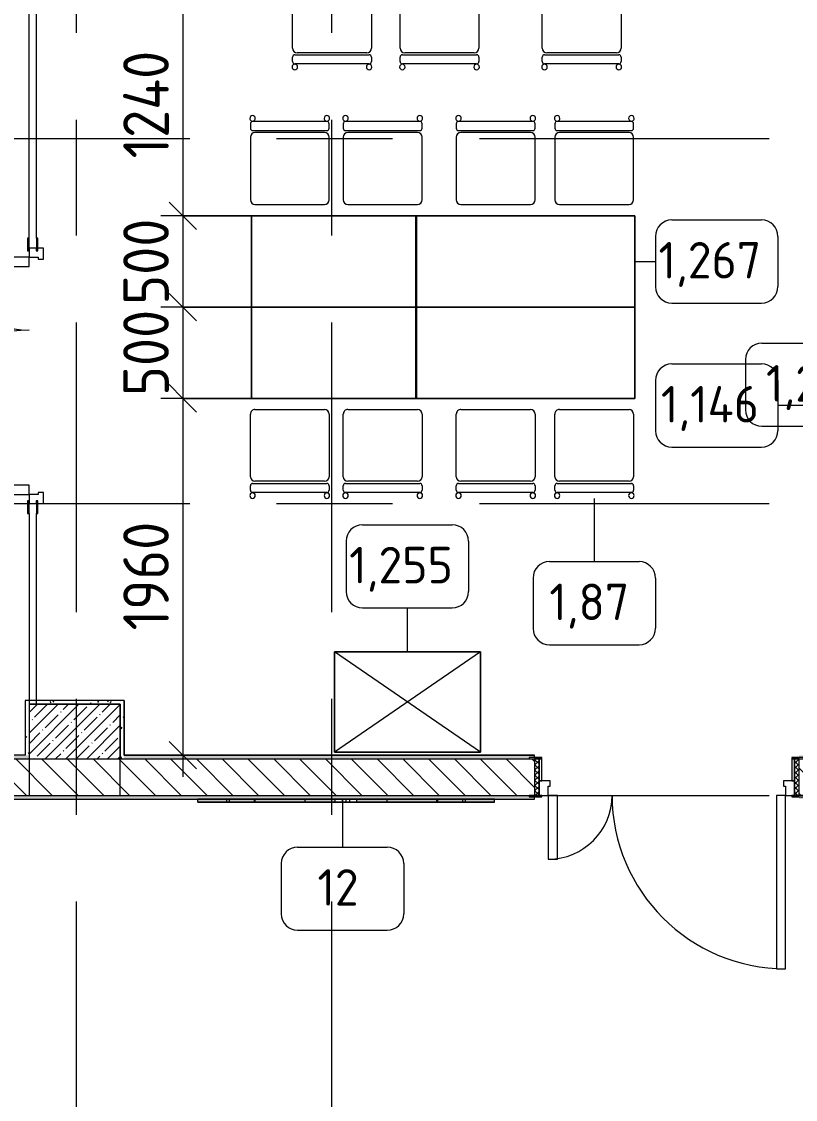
# Model space of a CAD drawing. Header units: millimetres. Extents: x 957 to 67880, y -2706 to 27400.
# Drawn here: x 47980 to 52220, y 11733 to 17642 of the extents above; entities that cross this region are included whole.
import ezdxf

# ---------------------------------------------------------------- set-up
doc = ezdxf.new("R2010")
doc.units = ezdxf.units.MM
doc.linetypes.add('Осевая', pattern=[3175, 635, -476.25, 1587.5, -476.25])
for name, color, linetype, lineweight in [('A-ANNO-DIMS', 7, 'Continuous', 9), ('A-ANNO-DIMS-100', 7, 'Continuous', 9), ('A-DOOR', 7, 'Continuous', 9), ('A-DOOR-FRAM-2', 7, 'Continuous', 9), ('A-WALL', 7, 'Continuous', 9), ('I-FURN-IDEN', 7, 'Continuous', 9), ('I-WALL', 7, 'Continuous', 9), ('S-COLS', 7, 'Continuous', 9), ('Оси-2', 7, 'Осевая', 9)]:
    doc.layers.add(name, color=color, linetype=linetype, lineweight=lineweight)
for name, color, linetype, lineweight, true_color in [('A-DOOR-1', 7, 'Continuous', 9, 0xc0c0c0), ('A-DOOR-FRAM-1', 7, 'Continuous', 9, 0xc0c0c0), ('A-WALL-1', 9, 'Continuous', 9, 0x808080), ('A-WALL-FNSH-1', 9, 'Continuous', 9, 0x808080), ('I-FURN-1', 9, 'Continuous', 9, 0x808080)]:
    doc.layers.add(name, color=color, linetype=linetype, lineweight=lineweight, true_color=true_color)
doc.layers.add('I-FURN-3', color=7, linetype='Continuous', lineweight=9, transparency=1)
doc.styles.add('GOST Common_4', font='GOST_Common.ttf', dxfattribs={"height": 200})
doc.styles.add('ISOCPEUR_2', font='isocpeur.ttf', dxfattribs={"width": 0.9, "height": 250})
doc.dimstyles.new('ISO-2_5_0_9К_БОЛЬШОЙ_округление', dxfattribs={"dimscale": 304.8, "dimtxt": 248.995294, "dimasz": 0.492126, "dimexe": 0.393701, "dimexo": 0, "dimgap": 0, "dimtad": 1, "dimdec": 0, "dimrnd": 10, "dimzin": 0, "dimdsep": 46, "dimtxsty": 'ISOCPEUR_2', "dimblk1": 'OBLIQUE', "dimblk2": 'OBLIQUE', "dimsah": 1, "dimcen": 0.09, "dimdle": 0.393701, "dimazin": 0, "dimtfac": 1, "dimtdec": 4, "dimtix": 1, "dimtmove": 0, "dimatfit": 3, "dimfxl": 1, "dimtvp": 1, "dimtolj": 1, "dimtzin": 0, "dimarcsym": 2})
pattern_1 = [(0, (-57529.542, 0), (121.92, 30.48), [10.058, -81.382, 10.058, -81.382, -487.68]), (0, (-57529.542, 0), (121.92, 30.48), [-182.88, 10.058, -172.822, 10.058, -81.382, -213.36]), (0, (-57529.542, 0), (121.92, 30.48), [-457.2, 10.058, -50.902, 10.058, -142.342]), (120, (-57483.822, 15.24), (-87.356454, 90.345817), [10.058, -81.382, 10.058, -81.382, -487.68]), (120, (-57483.822, 15.24), (-87.356454, 90.345817), [-182.88, 10.058, -172.822, 10.058, -81.382, -213.36]), (120, (-57483.822, 15.24), (-87.356454, 90.345817), [-457.2, 10.058, -50.902, 10.058, -142.342]), (240, (-57468.582, 76.2), (-34.563546, -120.825817), [10.058, -81.382, 10.058, -81.382, -487.68]), (240, (-57468.582, 76.2), (-34.563546, -120.825817), [-182.88, 10.058, -172.822, 10.058, -81.382, -213.36]), (240, (-57468.582, 76.2), (-34.563546, -120.825817), [-457.2, 10.058, -50.902, 10.058, -142.342])]

# ---------------------------------------------------------------- blocks, each defined once
blk = doc.blocks.new('110_Дверь_СКБ_2Ст - Д-6_л__ ДОО_Дв_1450x2100h_Дверь из раздевальной в коридор-32357677-План расстановки мебели и оборудования 3 этажа в осях 23-33')
at = {"layer": 'A-DOOR'}
h = blk.add_hatch(dxfattribs=at)
h.set_pattern_fill('FP_18', color=256, style=0, pattern_type=2)
h.set_pattern_definition([(135, (1576.41, 164.685), (-14.14214, -14.14214), []), (225, (1576.41, 164.685), (14.14214, -14.14214), [])])
h.paths.add_polyline_path([(712.5, 100), (712.5, -100), (737.5, -100), (737.5, 100)])
at = {"layer": 'A-DOOR-FRAM-2'}
h = blk.add_hatch(dxfattribs=at)
h.set_pattern_fill('FP_19', color=256, style=0, pattern_type=2)
h.set_pattern_definition([(45, (-546.384, 164.685), (-14.1421, 14.1421), []), (135, (-546.384, 164.685), (-14.1421, -14.1421), [])])
h.paths.add_polyline_path([(-712.5, 100), (-712.5, -100), (-687.5, -99.8), (-687.5, 100)])
at = {"layer": 'A-DOOR-1'}
for p, q in [((-637.5, 1050), (-637.5, 100)), ((-587.5, 1050), (-637.5, 1050)), ((-587.5, 100), (-587.5, 1050)), ((662.5, 450), (612.5, 450)), ((612.5, 450), (612.5, 100)), ((662.5, 100), (662.5, 450)), ((-637.5, 100), (-587.5, 100)), ((612.5, 100), (662.5, 100))]:
    blk.add_line(p, q, dxfattribs=at)
for centre, radius, start, end in [((-637.5, 100), 950, 0, 90), ((662.5, 100), 350, 90, 180)]:
    blk.add_arc(centre, radius, start, end, dxfattribs=at)
at = {"layer": 'A-DOOR-FRAM-1'}
for p, q in [((-672.5, 108), (-742.5, 108)), ((-742.5, 108), (-742.5, 100)), ((-742.5, 100), (-672.5, 100)), ((-687.5, 100), (-712.5, 100)), ((-712.5, 100), (-712.5, -100)), ((-637.5, 100), (-687.5, 100)), ((-687.5, 100), (-687.5, 20)), ((-687.5, -100), (-687.5, 100)), ((-672.5, 100), (-672.5, 108)), ((-637.5, 50), (-637.5, 100)), ((662.5, 100), (662.5, 50)), ((712.5, 100), (662.5, 100)), ((767.5, 108), (697.5, 108)), ((697.5, 108), (697.5, 100)), ((697.5, 100), (767.5, 100)), ((712.5, 20), (712.5, 100)), ((737.5, 100), (712.5, 100)), ((712.5, 100), (712.5, -100)), ((737.5, -100), (737.5, 100)), ((767.5, 100), (767.5, 108)), ((-687.5, 20), (-627.5, 20)), ((-672.5, 20), (-687.5, 20)), ((-687.5, 20), (-687.5, -100)), ((-672.5, -100), (-672.5, 20)), ((-627.5, 50), (-637.5, 50)), ((-627.5, 20), (-627.5, 50)), ((662.5, 50), (652.5, 50)), ((652.5, 50), (652.5, 20)), ((652.5, 20), (712.5, 20)), ((712.5, 20), (697.5, 20)), ((697.5, 20), (697.5, -100)), ((712.5, -100), (712.5, 20)), ((-672.5, -100), (-742.5, -100)), ((-742.5, -100), (-742.5, -108)), ((-742.5, -108), (-672.5, -108)), ((-712.5, -100), (-687.5, -100)), ((-687.5, -100), (-672.5, -100)), ((-672.5, -108), (-672.5, -100)), ((697.5, -100), (712.5, -100)), ((767.5, -100), (697.5, -100)), ((697.5, -100), (697.5, -108)), ((697.5, -108), (767.5, -108)), ((712.5, -100), (737.5, -100)), ((767.5, -108), (767.5, -100))]:
    blk.add_line(p, q, dxfattribs=at)
blk = doc.blocks.new('110_Дверь_СКБ_2Ст - Д-5_п_ Из игровой в коридор-32357676-План расстановки мебели и оборудования 3 этажа в осях 23-33')
at = {"layer": 'A-DOOR-1'}
for p, q in [((-637.5, 920), (-637.5, 20)), ((-587.5, 920), (-637.5, 920)), ((-587.5, 20), (-587.5, 920)), ((662.5, 420), (612.5, 420)), ((612.5, 420), (612.5, 20)), ((662.5, 20), (662.5, 420)), ((-637.5, 20), (-587.5, 20)), ((612.5, 20), (662.5, 20))]:
    blk.add_line(p, q, dxfattribs=at)
for centre, radius, start, end in [((-637.5, 20), 900, 0, 90), ((662.5, 20), 400, 90, 180)]:
    blk.add_arc(centre, radius, start, end, dxfattribs=at)
at = {"layer": 'A-DOOR-FRAM-1'}
for p, q in [((-672.5, 28), (-742.5, 28)), ((-742.5, 28), (-742.5, 20)), ((-742.5, 20), (-672.5, 20)), ((-637.5, 20), (-687.5, 20)), ((-687.5, 20), (-687.5, -60)), ((-672.5, 20), (-672.5, 28)), ((-637.5, -30), (-637.5, 20)), ((662.5, 20), (662.5, -30)), ((712.5, 20), (662.5, 20)), ((767.5, 28), (697.5, 28)), ((697.5, 28), (697.5, 20)), ((697.5, 20), (767.5, 20)), ((712.5, -60), (712.5, 20)), ((767.5, 20), (767.5, 28)), ((-672.5, -20), (-742.5, -20)), ((-742.5, -20), (-742.5, -28)), ((-742.5, -28), (-672.5, -28)), ((-672.5, -19), (-687.5, -19)), ((-687.5, -19), (-687.5, -20)), ((-687.5, -20), (-672.5, -20)), ((-672.5, -20), (-672.5, -19)), ((-672.5, -28), (-672.5, -20)), ((-627.5, -30), (-637.5, -30)), ((-627.5, -60), (-627.5, -30)), ((662.5, -30), (652.5, -30)), ((652.5, -30), (652.5, -60)), ((712.5, -19), (697.5, -19)), ((697.5, -19), (697.5, -20)), ((697.5, -20), (712.5, -20)), ((767.5, -20), (697.5, -20)), ((697.5, -20), (697.5, -28)), ((697.5, -28), (767.5, -28)), ((712.5, -20), (712.5, -19)), ((767.5, -28), (767.5, -20)), ((-687.5, -60), (-627.5, -60)), ((652.5, -60), (712.5, -60))]:
    blk.add_line(p, q, dxfattribs=at)
blk = doc.blocks.new('M_Стул-Breuer - 1_87-26543693-План расстановки мебели и оборудования 3 этажа в осях 23-33')
at = {"layer": 'I-FURN-1'}
for p, q in [((-215.9, 176.2), (-215.9, 200.8)), ((-203.2, 213.5), (203.2, 213.5)), ((215.9, 200.8), (215.9, 176.2)), ((-215.9, -215.9), (-215.9, 127)), ((203.2, 163.5), (-203.2, 163.5)), ((-190.5, 152.4), (190.5, 152.4)), ((215.9, 127), (215.9, -215.9)), ((190.5, -241.3), (-190.5, -241.3))]:
    blk.add_line(p, q, dxfattribs=at)
for centre, radius, start, end in [((-203.5, 230.6), 15.1, 0, 180), ((203.7, 230.6), 15.1, 0, 180), ((-203.5, 230.6), 15.1, 180, 0), ((-203.2, 200.8), 12.7, 90, 180), ((203.7, 230.6), 15.1, 180, 0), ((203.2, 200.8), 12.7, 0, 90), ((-203.2, 176.2), 12.7, 180, 270), ((-190.5, 127), 25.4, 90, 180), ((190.5, 127), 25.4, 0, 90), ((203.2, 176.2), 12.7, 270, 0), ((-190.5, -215.9), 25.4, 180, 270), ((190.5, -215.9), 25.4, 270, 0)]:
    blk.add_arc(centre, radius, start, end, dxfattribs=at)
blk = doc.blocks.new('Шкаф параметрический - 1_255-V142-План расстановки мебели и оборудования 3 этажа в осях 23-33')
at = {"layer": 'I-FURN-1'}
for p, q in [((0, 0), (800, 550)), ((0, 550), (800, 0)), ((800, 550), (0, 550)), ((0, 550), (0, 0)), ((0, 0), (0, 550)), ((0, 550), (800, 550)), ((800, 0), (800, 550)), ((800, 550), (800, 0)), ((0, 0), (800, 0)), ((800, 0), (0, 0))]:
    blk.add_line(p, q, dxfattribs=at)
blk = doc.blocks.new('M_Стул-Breuer - 1_87-V141-План расстановки мебели и оборудования 3 этажа в осях 23-33')
at = {"layer": 'I-FURN-1'}
for p, q in [((190.5, 241.3), (-190.5, 241.3)), ((-215.9, 215.9), (-215.9, -127)), ((215.9, -127), (215.9, 215.9)), ((-215.9, -176.2), (-215.9, -200.8)), ((203.2, -163.5), (-203.2, -163.5)), ((-190.5, -152.4), (190.5, -152.4)), ((215.9, -200.8), (215.9, -176.2)), ((-203.2, -213.5), (203.2, -213.5))]:
    blk.add_line(p, q, dxfattribs=at)
for centre, radius, start, end in [((-190.5, 215.9), 25.4, 90, 180), ((190.5, 215.9), 25.4, 0, 90), ((-190.5, -127), 25.4, 180, 270), ((-203.2, -176.2), 12.7, 90, 180), ((190.5, -127), 25.4, 270, 360), ((203.2, -176.2), 12.7, 360, 90), ((-203.5, -230.6), 15.1, 360, 180), ((-203.5, -230.6), 15.1, 180, 360), ((-203.2, -200.8), 12.7, 180, 270), ((203.7, -230.6), 15.1, 360, 180), ((203.7, -230.6), 15.1, 180, 360), ((203.2, -200.8), 12.7, 270, 360)]:
    blk.add_arc(centre, radius, start, end, dxfattribs=at)
blk = doc.blocks.new('M_Стул-Breuer - 1_87-V143-План расстановки мебели и оборудования 3 этажа в осях 23-33')
at = {"layer": 'I-FURN-1'}
for p, q in [((-215.9, 176.2), (-215.9, 200.8)), ((-203.2, 213.5), (203.2, 213.5)), ((215.9, 200.8), (215.9, 176.2)), ((-215.9, -215.9), (-215.9, 127)), ((203.2, 163.5), (-203.2, 163.5)), ((-190.5, 152.4), (190.5, 152.4)), ((215.9, 127), (215.9, -215.9)), ((190.5, -241.3), (-190.5, -241.3))]:
    blk.add_line(p, q, dxfattribs=at)
for centre, radius, start, end in [((-203.5, 230.6), 15.1, 0, 180), ((203.7, 230.6), 15.1, 0, 180), ((-203.5, 230.6), 15.1, 180, 0), ((-203.2, 200.8), 12.7, 90, 180), ((203.7, 230.6), 15.1, 180, 0), ((203.2, 200.8), 12.7, 0, 90), ((-203.2, 176.2), 12.7, 180, 270), ((-190.5, 127), 25.4, 90, 180), ((190.5, 127), 25.4, 0, 90), ((203.2, 176.2), 12.7, 270, 0), ((-190.5, -215.9), 25.4, 180, 270), ((190.5, -215.9), 25.4, 270, 0)]:
    blk.add_arc(centre, radius, start, end, dxfattribs=at)
blk = doc.blocks.new('Дерево_ декор - Дерево_ декор-30717852-План расстановки мебели и оборудования 3 этажа в осях 23-33')
at = {"layer": 'I-FURN-3'}
for points in [[(-653.9, -8.3), (-812.9, -8.3), (-812.9, -24.3), (-639, -24.3), (-639, -8.3), (-644.7, -8.3)], [(-497.5, -8.3), (-503.8, -8.3), (-503.8, -24.3), (-497.5, -24.3), (-497.5, -19.6)], [(497.5, -8.3), (497.5, -24.3), (503.8, -24.3), (503.8, -8.3)], [(733.9, -8.3), (639, -8.3), (639, -24.3), (812.9, -24.3), (812.9, -8.3), (769.7, -8.3)]]:
    blk.add_hatch(color=256, dxfattribs=at).paths.add_polyline_path(points)
h = blk.add_hatch(color=256, dxfattribs=at)
h.paths.add_polyline_path([(-224.5, -8.3), (-497.5, -8.3), (-497.5, -24.3), (-224.5, -24.3)])
h.paths.add_polyline_path([(-639, -8.3), (-639, -24.3), (-503.8, -24.3), (-503.8, -8.3), (-624.7, -8.3)])
h = blk.add_hatch(color=256, dxfattribs=at)
h.paths.add_polyline_path([(181.4, -8.3), (60, -8.3), (60, -24.3), (224.5, -24.3), (224.5, -8.3), (208.4, -8.3)])
h.paths.add_polyline_path([(-60, -8.3), (-224.5, -8.3), (-224.5, -24.3), (-60, -24.3), (-60, -10.9)])
h = blk.add_hatch(color=256, dxfattribs=at)
h.paths.add_polyline_path([(639, -8.3), (503.8, -8.3), (503.8, -24.3), (639, -24.3), (639, -12.8)])
h.paths.add_polyline_path([(497.5, -8.3), (224.5, -8.3), (224.5, -24.3), (497.5, -24.3), (497.5, -12.9)])
at = {"layer": 'I-FURN-1'}
for p, q in [((-813.4, -8.3), (-813.4, -24.3)), ((-654.2, -8.3), (-812.9, -8.3)), ((-812.9, -8.3), (-654.4, -8.3)), ((-812.9, -24.3), (-654.2, -24.3)), ((-654.4, -24.3), (-812.9, -24.3)), ((-654.5, -8.3), (-654.5, -24.3)), ((-654.5, -8.3), (-224.5, -8.3)), ((-224.5, -24.3), (-654.5, -24.3)), ((-654.4, -8.3), (-639, -8.3)), ((-639, -24.3), (-654.4, -24.3)), ((-639, -8.3), (-654.3, -8.3)), ((-654.3, -24.3), (-639, -24.3)), ((-639.5, -8.3), (-654.2, -8.3)), ((-654.2, -24.3), (-639.5, -24.3)), ((-497.5, -8.3), (-639.5, -8.3)), ((-639.5, -24.3), (-497.5, -24.3)), ((-639, -24.3), (-639, -8.3)), ((-503.8, -8.3), (-503.8, -24.3)), ((-498.6, -8.3), (-503.8, -8.3)), ((-503.8, -8.3), (-503.8, -8.3)), ((-503.8, -8.3), (-497.5, -8.3)), ((-503.8, -24.3), (-503.8, -24.3)), ((-503.8, -24.3), (-498.6, -24.3)), ((-497.5, -24.3), (-503.8, -24.3)), ((-18.7, -8.3), (-497.8, -8.3)), ((-497.8, -24.3), (-18.7, -24.3)), ((-497.5, -8.3), (-497.5, -24.3)), ((-224.5, -8.3), (224.5, -8.3)), ((-224.5, -8.3), (-224.5, -24.3)), ((224.5, -24.3), (-224.5, -24.3)), ((0, -8.3), (-60, -8.3)), ((-60, -8.3), (-19.2, -8.3)), ((-60, -8.3), (-60, -24.3)), ((-19.2, -24.3), (-60, -24.3)), ((-60, -24.3), (0, -24.3)), ((-19.2, -8.3), (0, -8.3)), ((-19.2, -24.3), (-19.2, -8.3)), ((0, -24.3), (-19.2, -24.3)), ((-14.9, -8.3), (-18.4, -8.3)), ((-18.4, -24.3), (-14.9, -24.3)), ((-7.5, -8.3), (-14.9, -8.3)), ((-14.9, -24.3), (-7.5, -24.3)), ((0, -8.3), (-7.5, -8.3)), ((-7.5, -24.3), (0, -24.3)), ((7.5, -8.3), (0, -8.3)), ((0, -8.3), (0, -24.3)), ((60, -8.3), (0, -8.3)), ((0, -8.3), (19.2, -8.3)), ((0, -8.3), (0, -24.3)), ((0, -24.3), (7.5, -24.3)), ((19.2, -24.3), (0, -24.3)), ((0, -24.3), (60, -24.3)), ((18.4, -8.3), (7.5, -8.3)), ((7.5, -24.3), (18.4, -24.3)), ((497.8, -8.3), (18.7, -8.3)), ((18.7, -24.3), (497.8, -24.3)), ((19.2, -8.3), (60, -8.3)), ((19.2, -8.3), (19.2, -24.3)), ((60, -24.3), (19.2, -24.3)), ((60, -8.3), (60, -24.3)), ((224.5, -8.3), (654.5, -8.3)), ((224.5, -8.3), (224.5, -24.3)), ((654.5, -24.3), (224.5, -24.3)), ((639.5, -8.3), (497.5, -8.3)), ((497.5, -8.3), (503.8, -8.3)), ((497.5, -8.3), (497.5, -24.3)), ((503.8, -24.3), (497.5, -24.3)), ((497.5, -24.3), (639.5, -24.3)), ((503.8, -8.3), (498.6, -8.3)), ((498.6, -24.3), (503.8, -24.3)), ((503.8, -24.3), (503.8, -8.3)), ((503.8, -8.3), (503.8, -8.3)), ((503.8, -24.3), (503.8, -24.3)), ((654.3, -8.3), (639, -8.3)), ((639, -8.3), (654.4, -8.3)), ((639, -8.3), (639, -24.3)), ((654.4, -24.3), (639, -24.3)), ((639, -24.3), (654.3, -24.3)), ((654.2, -8.3), (639.5, -8.3)), ((639.5, -24.3), (654.2, -24.3)), ((812.9, -8.3), (654.2, -8.3)), ((654.2, -24.3), (812.9, -24.3)), ((654.4, -8.3), (812.9, -8.3)), ((812.9, -24.3), (654.4, -24.3)), ((654.5, -24.3), (654.5, -8.3)), ((813.4, -24.3), (813.4, -8.3))]:
    blk.add_line(p, q, dxfattribs=at)
blk = doc.blocks.new('Марка_Мебель - В прямоуг_Balcon_Марка-25523697-План расстановки мебели и оборудования 3 этажа в осях 23-33')
at = {"layer": 'I-FURN-IDEN'}
for p, q in [((-2.455, 2.278), (2.455, 2.278)), ((-3.355, 1.378), (-3.355, -1.384)), ((3.355, 1.378), (3.355, -1.378)), ((-2.461, -2.278), (2.455, -2.278))]:
    blk.add_line(p, q, dxfattribs=at)
for centre, radius, start, end in [((-2.455, 1.378), 0.9, 90, 180), ((2.455, 1.378), 0.9, 0, 90), ((-2.461, -1.384), 0.893, 180, 270), ((2.455, -1.378), 0.9, 270, 0)]:
    blk.add_arc(centre, radius, start, end, dxfattribs=at)
blk = doc.blocks.new('DIMBLOCK14-План расстановки мебели и оборудования 3 этажа в осях 23-33')
at = {"layer": 'A-ANNO-DIMS-100'}
for p, q in [((48863.2, 17940), (48863.2, 16576.5)), ((48969.3, 17820), (48743.2, 17820)), ((48863.2, 17820), (48969.3, 17820)), ((49240.2, 16576.5), (48743.2, 16576.5)), ((48863.2, 16576.5), (49240.2, 16576.5))]:
    blk.add_line(p, q, dxfattribs=at)
at = {"layer": 'A-ANNO-DIMS-100', "lineweight": 20}
for p, q in [((48863.2, 17820), (48788.2, 17895)), ((48863.2, 17820), (48938.2, 17745)), ((48863.2, 16576.5), (48788.2, 16651.5)), ((48863.2, 16576.5), (48938.2, 16501.5))]:
    blk.add_line(p, q, dxfattribs=at)
at = {"layer": 'A-ANNO-DIMS-100', "color": 0, "insert": (48536.6, 16891.8), "char_height": 250, "width": 735.494, "attachment_point": 1, "rotation": 90, "line_spacing_factor": 1.149209, "style": 'ISOCPEUR_2'}
blk.add_mtext('1240', dxfattribs=at)
blk = doc.blocks.new('_Oblique')
at = {"color": 0, "linetype": 'ByBlock', "lineweight": -2}
blk.add_line((-0.5, -0.5), (0.5, 0.5), dxfattribs=at)
blk = doc.blocks.new('DIMBLOCK15-План расстановки мебели и оборудования 3 этажа в осях 23-33')
at = {"layer": 'A-ANNO-DIMS-100', "lineweight": 20}
for p, q in [((48863.2, 16576.5), (48788.2, 16651.5)), ((48863.2, 16576.5), (48938.2, 16501.5)), ((48863.2, 16076.5), (48788.2, 16151.5)), ((48863.2, 16076.5), (48938.2, 16001.5))]:
    blk.add_line(p, q, dxfattribs=at)
at = {"layer": 'A-ANNO-DIMS-100'}
for p, q in [((49240.2, 16576.5), (48743.2, 16576.5)), ((48863.2, 16576.5), (48863.2, 16076.5)), ((48863.2, 16576.5), (49240.2, 16576.5)), ((49240.2, 16076.5), (48743.2, 16076.5)), ((48863.2, 16076.5), (49240.2, 16076.5))]:
    blk.add_line(p, q, dxfattribs=at)
at = {"layer": 'A-ANNO-DIMS-100', "color": 0, "insert": (48536.6, 16089.5), "char_height": 250, "width": 568.858, "attachment_point": 1, "rotation": 90, "line_spacing_factor": 1.149209, "style": 'ISOCPEUR_2'}
blk.add_mtext('500', dxfattribs=at)
blk = doc.blocks.new('DIMBLOCK16-План расстановки мебели и оборудования 3 этажа в осях 23-33')
at = {"layer": 'A-ANNO-DIMS-100', "lineweight": 20}
for p, q in [((48863.2, 16076.5), (48788.2, 16151.5)), ((48863.2, 16076.5), (48938.2, 16001.5)), ((48863.2, 15576.5), (48788.2, 15651.5)), ((48863.2, 15576.5), (48938.2, 15501.5))]:
    blk.add_line(p, q, dxfattribs=at)
at = {"layer": 'A-ANNO-DIMS-100'}
for p, q in [((49240.2, 16076.5), (48743.2, 16076.5)), ((48863.2, 16076.5), (48863.2, 15576.5)), ((48863.2, 16076.5), (49240.2, 16076.5)), ((49240.2, 15576.5), (48743.2, 15576.5)), ((48863.2, 15576.5), (49240.2, 15576.5))]:
    blk.add_line(p, q, dxfattribs=at)
at = {"layer": 'A-ANNO-DIMS-100', "color": 0, "insert": (48536.6, 15589.5), "char_height": 250, "width": 568.858, "attachment_point": 1, "rotation": 90, "line_spacing_factor": 1.149209, "style": 'ISOCPEUR_2'}
blk.add_mtext('500', dxfattribs=at)
blk = doc.blocks.new('DIMBLOCK17-План расстановки мебели и оборудования 3 этажа в осях 23-33')
at = {"layer": 'A-ANNO-DIMS-100', "lineweight": 20}
for p, q in [((48863.2, 15576.5), (48788.2, 15651.5)), ((48863.2, 15576.5), (48938.2, 15501.5)), ((48863.2, 13621), (48788.2, 13696)), ((48863.2, 13621), (48938.2, 13546))]:
    blk.add_line(p, q, dxfattribs=at)
at = {"layer": 'A-ANNO-DIMS-100'}
for p, q in [((49240.2, 15576.5), (48743.2, 15576.5)), ((48863.2, 15576.5), (48863.2, 13501)), ((48863.2, 15576.5), (49240.2, 15576.5)), ((48969.3, 13621), (48743.2, 13621)), ((48863.2, 13621), (48969.3, 13621))]:
    blk.add_line(p, q, dxfattribs=at)
at = {"layer": 'A-ANNO-DIMS-100', "color": 0, "insert": (48536.6, 14304.3), "char_height": 250, "width": 706.764, "attachment_point": 1, "rotation": 90, "line_spacing_factor": 1.149209, "style": 'ISOCPEUR_2'}
blk.add_mtext('1960', dxfattribs=at)

msp = doc.modelspace()

# ---------------------------------------------------------------- hatches: boundary and pattern name
at = {"layer": 'I-WALL'}
h = msp.add_hatch(dxfattribs=at)
h.set_pattern_fill('FP_35', color=256, style=0, pattern_type=2)
h.set_pattern_definition(pattern_1)
h.paths.add_polyline_path([(48020.5, 13620), (48020.5, 13920), (48000.5, 13920), (48000.5, 13620)])
h = msp.add_hatch(dxfattribs=at)
h.set_pattern_fill('FP_35', color=256, style=0, pattern_type=2)
h.set_pattern_definition(pattern_1)
h.paths.add_polyline_path([(48540.5, 13900), (48540.5, 13920), (48060.5, 13920), (48060.5, 13900), (48520.5, 13900)])
h = msp.add_hatch(dxfattribs=at)
h.set_pattern_fill('FP_35', color=256, style=0, pattern_type=2)
h.set_pattern_definition(pattern_1)
h.paths.add_polyline_path([(48540.5, 13600), (48540.5, 13900), (48520.5, 13900), (48520.5, 13600)])
h = msp.add_hatch(dxfattribs=at)
h.set_pattern_fill('FP_3', color=256, style=0, pattern_type=2)
h.set_pattern_definition([(135, (-57529.54, 0), (-70.71068, -70.71068), [])])
h.paths.add_polyline_path([(63400.5, 13400), (63400.5, 13600), (61400.9, 13600), (61400.9, 13400), (62930.5, 13400)])
h.paths.add_polyline_path([(54995.3, 13400), (58070.5, 13400), (58070.5, 13600), (53520.5, 13600), (53520.5, 13400), (54359.1, 13400)])
h.paths.add_polyline_path([(59920.9, 13400), (59950.9, 13400), (59950.9, 13600), (58570.5, 13600), (58570.5, 13400)])
h.paths.add_polyline_path([(52450.2, 13400), (53020.5, 13400), (53020.5, 13600), (52240.5, 13600), (52240.5, 13400), (52270.5, 13400)])
h.paths.add_polyline_path([(48632.4, 13400), (50790.5, 13400), (50790.5, 13600), (45470.5, 13600), (45470.5, 13400), (47359.8, 13400)])
h.paths.add_polyline_path([(43990.5, 13400), (44020.5, 13400), (44020.5, 13600), (43570.5, 13599.1), (43570.5, 13400)])
h = msp.add_hatch(dxfattribs=at)
h.set_pattern_fill('FP_35', color=256, style=0, pattern_type=2)
h.set_pattern_definition(pattern_1)
h.paths.add_polyline_path([(47959.6, 13600), (48020.5, 13600), (48020.5, 13620), (45470.5, 13620), (45470.5, 13608), (45500.5, 13608), (45500.5, 13600), (47359.8, 13600)])
h.paths.add_polyline_path([(43590.5, 13600), (43990.5, 13600), (43990.5, 13608), (44020.5, 13608), (44020.5, 13620), (43590.5, 13620)])
h = msp.add_hatch(dxfattribs=at)
h.set_pattern_fill('FP_35', color=256, style=0, pattern_type=2)
h.set_pattern_definition(pattern_1)
h.paths.add_polyline_path([(52336.7, 13600), (52340.5, 13600), (52340.5, 13620), (52240.5, 13620), (52240.5, 13608), (52270.5, 13607.5), (52270.5, 13600), (52320.5, 13600)])
h.paths.add_polyline_path([(49693.6, 13600), (50760.5, 13600.3), (50760.5, 13608), (50790.5, 13608), (50790.5, 13620), (48540.5, 13620), (48540.5, 13600), (48632.4, 13600)])
h = msp.add_hatch(dxfattribs=at)
h.set_pattern_fill('FP_35', color=256, style=0, pattern_type=2)
h.set_pattern_definition(pattern_1)
h.paths.add_polyline_path([(62829.5, 13380), (62830.5, 13380), (62830.5, 13400), (61430.9, 13399.6), (61430.9, 13392), (61400.9, 13392), (61400.9, 13380), (62630.9, 13380)])
h.paths.add_polyline_path([(58460.4, 13380), (59950.9, 13380), (59950.9, 13392), (59920.9, 13392), (59920.9, 13400), (52270.5, 13400), (52270.5, 13392), (52240.5, 13392), (52240.5, 13380), (58070.5, 13380)])
h.paths.add_polyline_path([(47359.8, 13380), (50790.5, 13380), (50790.5, 13392), (50760.5, 13392), (50760.5, 13400), (45500.5, 13400), (45500.5, 13392), (45470.5, 13392), (45470.5, 13380)])
h.paths.add_polyline_path([(43570.5, 13380), (44020.5, 13380), (44020.5, 13392), (43990.5, 13392), (43990.5, 13400), (43100.5, 13400), (43100.5, 13392), (43070.5, 13392), (43070.5, 13380), (43568.5, 13380)])
h.paths.add_polyline_path([(41810.5, 13380), (42120.5, 13380), (42120.5, 13392), (42090.5, 13392), (42090.5, 13400), (41170.5, 13400), (41170.5, 13380), (41190.5, 13380)])
at = {"layer": 'S-COLS'}
h = msp.add_hatch(dxfattribs=at)
h.set_pattern_fill('FP_4', color=256, style=0, pattern_type=2)
h.set_pattern_definition([(45, (-57529.54, 0), (-57.024626, 57.024626), []), (45, (-57472.52, 0), (-57.024626, 57.024626), [100.806, -20.161, 3.353, -16.808])])
h.paths.add_polyline_path([(48520.5, 13600), (48520.5, 13900), (48020.5, 13900), (48020.5, 13600)])

# ---------------------------------------------------------------- linework, layer by layer
at = {"layer": 'A-WALL'}
for p, q in [((48000.5, 13620), (48000.5, 13920)), ((48540.5, 13900), (48540.5, 13620)), ((48000.5, 13620), (45470.5, 13620)), ((45500.5, 13600), (50760.5, 13600)), ((45500.5, 13400), (50760.5, 13400))]:
    msp.add_line(p, q, dxfattribs=at)
at = {"layer": 'A-WALL-1'}
for p, q in [((48020.5, 16455), (48020.5, 20900)), ((48060.5, 16455), (48060.5, 20900)), ((48020.5, 14945), (48020.5, 13600)), ((48060.5, 13900), (48060.5, 14945)), ((48540.5, 13920), (48000.5, 13920)), ((48020.5, 13900), (48520.5, 13900)), ((48520.5, 13900), (48520.5, 13600)), ((48541.5, 13620), (48540.5, 13620)), ((50790.5, 13608), (50790.5, 13620)), ((45470.5, 13380), (50790.5, 13380)), ((50790.5, 13380), (50790.5, 13392))]:
    msp.add_line(p, q, dxfattribs=at)
at = {"layer": 'A-WALL-FNSH-1'}
for p, q in [((47999.5, 13921), (47999.5, 13621)), ((48541.5, 13921), (47999.5, 13921)), ((48540.5, 13920), (48540.5, 13900)), ((48541.5, 13921), (48541.5, 13620)), ((47999.5, 13621), (45470.5, 13621)), ((50790.5, 13621), (48541.5, 13621)), ((48541.5, 13620), (50790.5, 13620)), ((50790.5, 13620), (50790.5, 13621)), ((45470.5, 13379), (50790.5, 13379)), ((50790.5, 13379), (50790.5, 13380))]:
    msp.add_line(p, q, dxfattribs=at)
at = {"layer": 'I-FURN-1'}
for p, q in [((50142.8, 16576.5), (49240.2, 16576.5)), ((49240.2, 16576.5), (49240.2, 16076.5)), ((49240.2, 16076.5), (49240.2, 16576.5)), ((49240.2, 16576.5), (50140.2, 16576.5)), ((51340.2, 16576.5), (50140.2, 16576.5)), ((50140.2, 16576.5), (50140.2, 16076.5)), ((50140.2, 16076.5), (50140.2, 16576.5)), ((50140.2, 16576.5), (50142.8, 16576.5)), ((50140.2, 16576.5), (50142.8, 16576.5)), ((50142.8, 16576.5), (51340.2, 16576.5)), ((50142.8, 16076.5), (50142.8, 16576.5)), ((50142.8, 16576.5), (50142.8, 16076.5)), ((51340.2, 16076.5), (51340.2, 16576.5)), ((51340.2, 16576.5), (51340.2, 16076.5)), ((50142.8, 16076.5), (49240.2, 16076.5)), ((49240.2, 16076.5), (49240.2, 15576.5)), ((49240.2, 15576.5), (49240.2, 16076.5)), ((49240.2, 16076.5), (50140.2, 16076.5)), ((49240.2, 16076.5), (50142.8, 16076.5)), ((50140.2, 16076.5), (49240.2, 16076.5)), ((51340.2, 16076.5), (50140.2, 16076.5)), ((50140.2, 16076.5), (50140.2, 15576.5)), ((50140.2, 15576.5), (50140.2, 16076.5)), ((50140.2, 16076.5), (50142.8, 16076.5)), ((50140.2, 16076.5), (51340.2, 16076.5)), ((50142.8, 16076.5), (50140.2, 16076.5)), ((50140.2, 16076.5), (50142.8, 16076.5)), ((50142.8, 16076.5), (50140.2, 16076.5)), ((50142.8, 16076.5), (51340.2, 16076.5)), ((51340.2, 16076.5), (50142.8, 16076.5)), ((50142.8, 15576.5), (50142.8, 16076.5)), ((50142.8, 16076.5), (50142.8, 15576.5)), ((51340.2, 15576.5), (51340.2, 16076.5)), ((51340.2, 16076.5), (51340.2, 15576.5)), ((49240.2, 15576.5), (50142.8, 15576.5)), ((50140.2, 15576.5), (49240.2, 15576.5)), ((50140.2, 15576.5), (51340.2, 15576.5)), ((50142.8, 15576.5), (50140.2, 15576.5)), ((50142.8, 15576.5), (50140.2, 15576.5)), ((51340.2, 15576.5), (50142.8, 15576.5))]:
    msp.add_line(p, q, dxfattribs=at)
at = {"layer": 'I-FURN-IDEN'}
for p, q in [((51340.2, 16326.5), (51453.2, 16326.5)), ((52365.5, 15537), (52124.1, 15537)), ((51117.7, 15028.3), (51117.7, 14681.5)), ((50093.6, 14186.5), (50093.6, 14427.7)), ((49738, 13378.9), (49738, 13116.3))]:
    msp.add_line(p, q, dxfattribs=at)
at = {"layer": 'S-COLS'}
for p, q in [((48520.5, 13900), (48020.5, 13900)), ((48020.5, 13900), (48020.5, 13400)), ((48520.5, 13400), (48520.5, 13900)), ((48020.5, 13400), (48520.5, 13400))]:
    msp.add_line(p, q, dxfattribs=at)
at = {"layer": 'Оси-2'}
for p, q in [((49680.5, 593.7), (49680.5, 19528.3)), ((48280.5, 593.7), (48280.5, 19191.6)), ((27152.2, 17000), (65200.5, 17000)), ((27152.2, 15000), (64630.5, 15000)), ((27152.2, 13400), (64600.5, 13400))]:
    msp.add_line(p, q, dxfattribs=at)

# ---------------------------------------------------------------- block references
at = {"layer": 'A-DOOR-1'}
for name, p, rotation in [('110_Дверь_СКБ_2Ст - Д-5_п_ Из игровой в коридор-32357676-План расстановки мебели и оборудования 3 этажа в осях 23-33', (48040.5, 15687.5), 89.99999999999986), ('110_Дверь_СКБ_2Ст - Д-6_л__ ДОО_Дв_1450x2100h_Дверь из раздевальной в коридор-32357677-План расстановки мебели и оборудования 3 этажа в осях 23-33', (51528, 13500), 180)]:
    msp.add_blockref(name, p, dxfattribs=dict(at, rotation=rotation))
at = {"layer": 'I-FURN-1', "rotation": 180}
for name, p in [('M_Стул-Breuer - 1_87-26543693-План расстановки мебели и оборудования 3 этажа в осях 23-33', (49680.5, 17623.3)), ('M_Стул-Breuer - 1_87-26543693-План расстановки мебели и оборудования 3 этажа в осях 23-33', (50269.6, 17623.3)), ('M_Стул-Breuer - 1_87-26543693-План расстановки мебели и оборудования 3 этажа в осях 23-33', (51048.9, 17623.3)), ('M_Стул-Breuer - 1_87-V141-План расстановки мебели и оборудования 3 этажа в осях 23-33', (49449.1, 16880.7)), ('M_Стул-Breuer - 1_87-V141-План расстановки мебели и оборудования 3 этажа в осях 23-33', (49958.3, 16880.7)), ('M_Стул-Breuer - 1_87-V141-План расстановки мебели и оборудования 3 этажа в осях 23-33', (50577.6, 16880.7)), ('M_Стул-Breuer - 1_87-V141-План расстановки мебели и оборудования 3 этажа в осях 23-33', (51117.8, 16880.7)), ('M_Стул-Breuer - 1_87-V143-План расстановки мебели и оборудования 3 этажа в осях 23-33', (49449.1, 15274)), ('M_Стул-Breuer - 1_87-V143-План расстановки мебели и оборудования 3 этажа в осях 23-33', (49958.3, 15274)), ('M_Стул-Breuer - 1_87-V143-План расстановки мебели и оборудования 3 этажа в осях 23-33', (50577.6, 15274)), ('M_Стул-Breuer - 1_87-V143-План расстановки мебели и оборудования 3 этажа в осях 23-33', (51117.8, 15274)), ('Шкаф параметрический - 1_255-V142-План расстановки мебели и оборудования 3 этажа в осях 23-33', (50493.6, 14186.5)), ('Дерево_ декор - Дерево_ декор-30717852-План расстановки мебели и оборудования 3 этажа в осях 23-33', (49757.6, 13354.7))]:
    msp.add_blockref(name, p, dxfattribs=at)
at = {"layer": 'I-FURN-IDEN', "xscale": 99.99999999999993, "yscale": 99.99999999999993, "zscale": 99.99999999999993}
for p in [(51788.7, 16326.5), (52281.7, 15651.5), (51788.7, 15537), (50093.6, 14655.5), (51117.7, 14453.8), (49738, 12888.5)]:
    msp.add_blockref('Марка_Мебель - В прямоуг_Balcon_Марка-25523697-План расстановки мебели и оборудования 3 этажа в осях 23-33', p, dxfattribs=at)

# ---------------------------------------------------------------- texts
at = {"layer": 'I-FURN-IDEN', "char_height": 200, "attachment_point": 1, "style": 'GOST Common_4'}
for s, insert, width in [('1,267', (51469.7, 16433.6), 737.552), ('1,21', (52058.7, 15758.6), 505.063), ('1,146', (51482.7, 15644.1), 705.485), ('1,255', (49774.6, 14762.5), 737.552), ('1,87', (50871.2, 14560.8), 561.181), ('12', (49601, 12995.6), 296.624)]:
    msp.add_mtext(s, dxfattribs=dict(at, insert=insert, width=width))

# ---------------------------------------------------------------- dimensions: what is measured, and where the dimension line sits
at = {"layer": 'A-ANNO-DIMS'}
for base, p1, p2, override, picture, middle in [((48863.2097, 16576.5109), (48969.2757, 17820), (49240.1719, 16576.5109), {"dimpost": '<>', "dimfxl": 1272.654655}, 'DIMBLOCK14-План расстановки мебели и оборудования 3 этажа в осях 23-33', (48738.2097, 17198.2555)), ((48863.2, 16076.5), (49240.2, 16576.5), (49240.2, 16076.5), {"dimpost": '<>', "dimfxl": 500}, 'DIMBLOCK15-План расстановки мебели и оборудования 3 этажа в осях 23-33', (48738.2, 16326.5)), ((48863.2, 15576.5), (49240.2, 16076.5), (49240.2, 15576.5), {"dimpost": '<>', "dimfxl": 500}, 'DIMBLOCK16-План расстановки мебели и оборудования 3 этажа в осях 23-33', (48738.2, 15826.5)), ((48863.2097, 13621), (49240.1719, 15576.5109), (48969.2757, 13621), {"dimpost": '<>', "dimfxl": 1974.18531}, 'DIMBLOCK17-План расстановки мебели и оборудования 3 этажа в осях 23-33', (48738.2097, 14598.7555))]:
    dim = msp.add_linear_dim(base=base, p1=p1, p2=p2, angle=90, dimstyle='ISO-2_5_0_9К_БОЛЬШОЙ_округление', override=override, dxfattribs=at)
    dim.commit()
    dim.dimension.update_dxf_attribs({"geometry": picture, "text_midpoint": middle})

doc.saveas('drawing.dxf')
